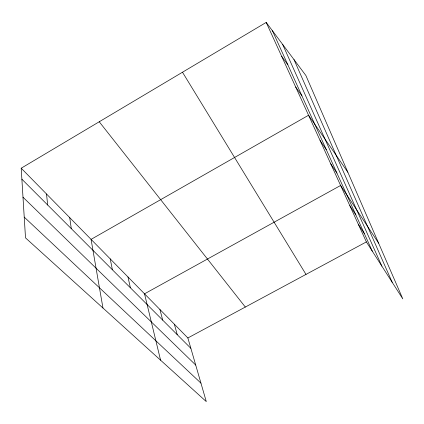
<?xml version="1.0" encoding="UTF-8"?>
<svg xmlns="http://www.w3.org/2000/svg" width="424" height="424" viewBox="0 0 424 424"><rect width="100%" height="100%" fill="white"/><g stroke="black" fill="none" stroke-linecap="round" stroke-linejoin="round"><path stroke-width="0.64" d="M21.2 168.206L187.869 337.97L206.287 401.586L25.509 237.875L21.2 168.206L266.198 22.414L305.874 75.483L402.8 298.888L366.378 241.913L266.198 22.414M187.869 337.97L366.378 241.913M24.226 217.114L200.944 383.132M22.991 197.213L195.708 365.043M21.878 179.188L190.864 348.321M99.237 121.768L245.321 307.05M281.616 56.191L287.87 64.835M295.682 87.01L301.941 95.903M347.855 172.25L308.566 115.248L91.07 239.375L102.963 308.02M320.083 140.482L326.3 149.661M330.736 163.818L336.905 173.066M378.637 243.196L340.615 185.463L144.52 293.816L160.574 360.188M349.805 205.598L355.853 214.888M358.37 224.365L364.354 233.645M182.484 72.228L305.996 274.402M272.415 30.729L372.288 251.156M282.644 44.414L381.844 266.108M293.991 59.588L392.205 282.32M174.359 324.206L177.243 334.684M159.938 309.52L162.689 320.12M127.984 276.973L130.385 287.79M110.219 258.879L112.392 269.775M69.722 217.629L71.285 228.637M46.513 193.991L47.679 205.009"/></g></svg>
